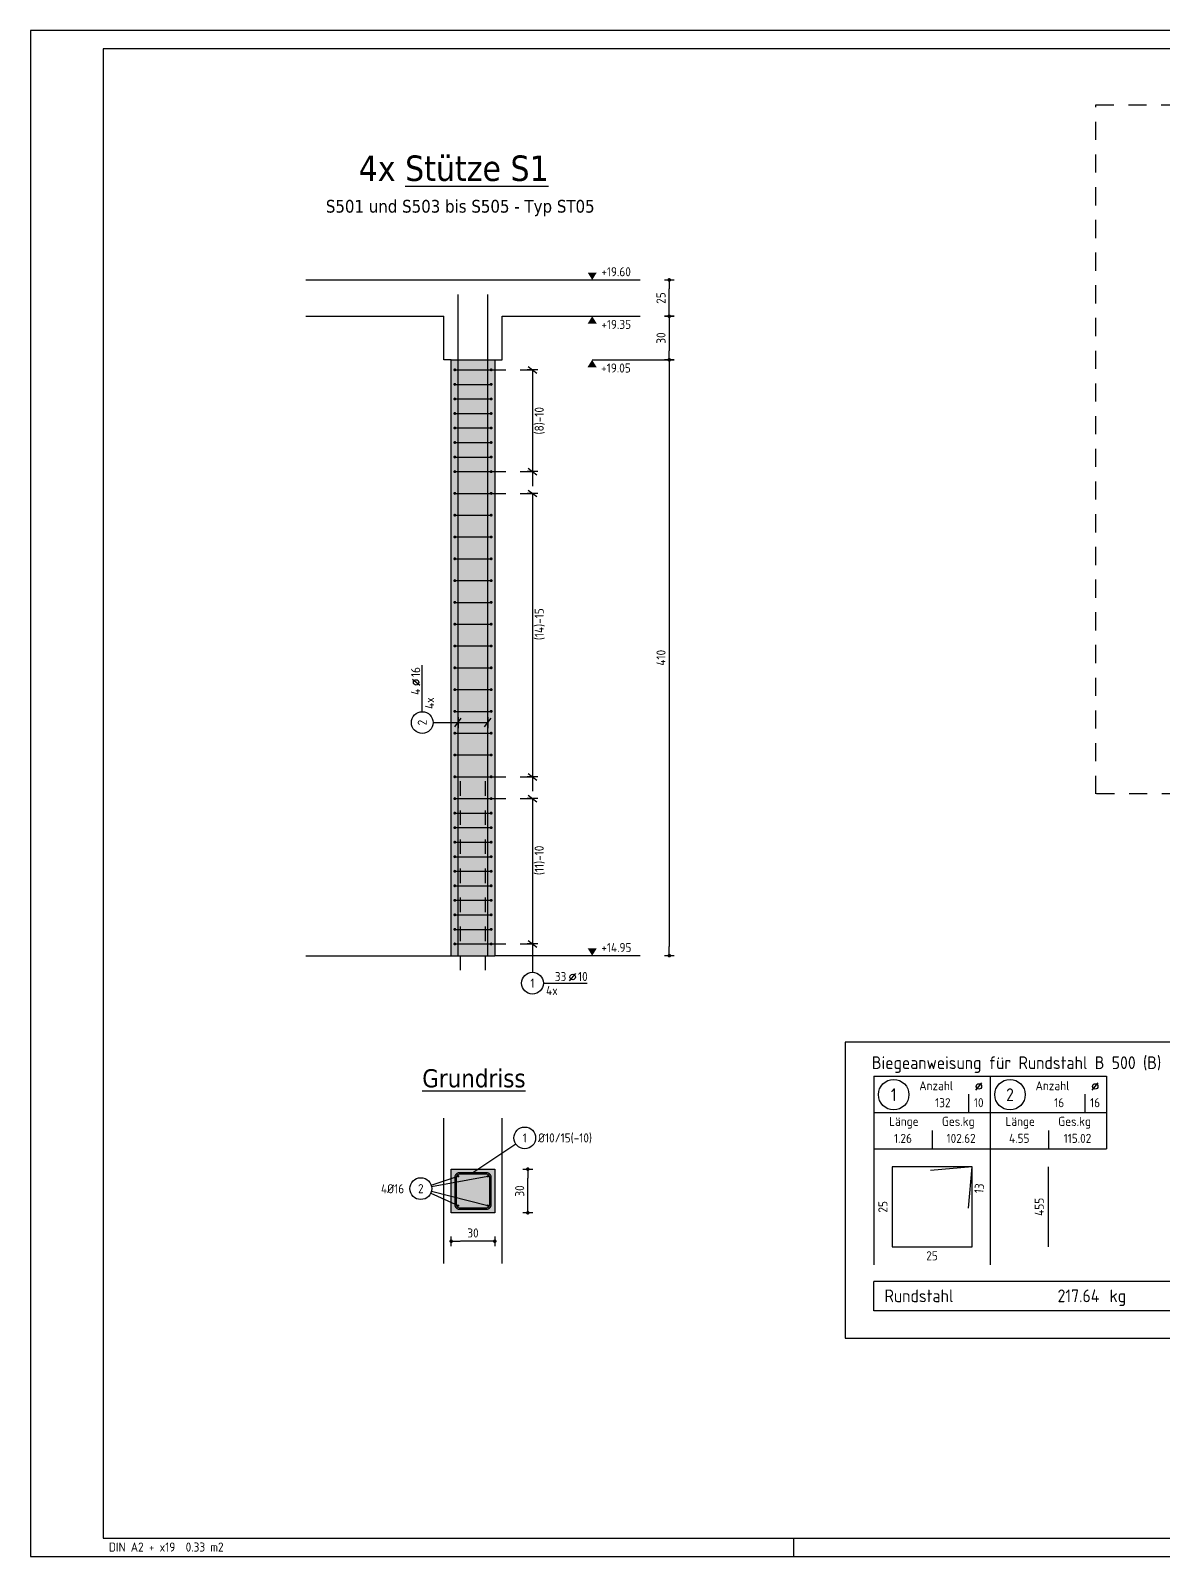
# Model space of a CAD drawing. Extents: x 0 to 20.9, y 0 to 10.5.
# Drawn here: x 0 to 7.78, y 0 to 10.5 of the extents above; entities that cross this region are included whole.
import ezdxf
from ezdxf.enums import TextEntityAlignment as Align

# ---------------------------------------------------------------- set-up
doc = ezdxf.new("R2010")
doc.units = 0
doc.header["$LTSCALE"] = 0.25
for name, pattern in [('AUSGEZOGEN', [1000.01, 1000, 0.01]), ('DOT', [0.175, 0.05, -0.125]), ('HIDDEN', [0.375, 0.25, -0.125]), ('HIDDEN2', [0.187, 0.125, -0.062]), ('STRICHLINIE', [0.75, 0.5, -0.25]), ('VERDECKT', [0.375, 0.25, -0.125])]:
    doc.linetypes.add(name, pattern=pattern)
for name, color, linetype in [('AFU', 7, 'Continuous'), ('BETON', 7, 'Continuous'), ('DETAIL', 7, 'Continuous'), ('DRUEBER', 7, 'Continuous'), ('grau_dunkel', 7, 'Continuous'), ('grau_mittel', 7, 'Continuous'), ('HILFE', 7, 'Continuous'), ('koten', 7, 'Continuous'), ('MASSE', 7, 'Continuous'), ('OBJEKT', 7, 'Continuous'), ('RAHMEN', 7, 'Continuous'), ('RND', 7, 'Continuous'), ('RND_BILD', 7, 'Continuous'), ('TEXT', 7, 'Continuous'), ('VERDECKT', 7, 'Continuous')]:
    doc.layers.add(name, color=color, linetype=linetype)
doc.styles.add('helv', font='tahoma.ttf')
doc.styles.add('txt', font='isocp.shx')
doc.linetypes.add('AFU_50K', pattern='A,0.15,["/",Standard,S=0.2,R=0,X=-0.01,Y=-0.1],0.07,["/",Standard,S=0.2,R=0,X=-0.01,Y=-0.1],0.15', length=0.37)
doc.dimstyles.new('DOT_I', dxfattribs={"dimscale": 0.25, "dimtxt": 0.25, "dimasz": 0.25, "dimexe": 0.1, "dimexo": 0.3, "dimgap": 0.1, "dimtad": 1, "dimdec": 3, "dimzin": 3, "dimtxsty": 'txt', "dimblk": 'DOT', "dimblk1": 'DOT', "dimblk2": 'DOT', "dimsah": 1, "dimcen": 0.1, "dimse1": 1, "dimse2": 1, "dimazin": 0, "dimtfac": 1, "dimtdec": 4, "dimtix": 1, "dimtmove": 2, "dimatfit": 3, "dimfxl": 0, "dimtvp": 1, "dimtolj": 1, "dimtzin": 0, "dimarcsym": 0})

# ---------------------------------------------------------------- blocks, each defined once
blk = doc.blocks.new('A2-19-0')
at = {"layer": 'RAHMEN', "color": 7}
for p, q in [((78.4, 42), (0, 42)), ((0, 42), (0, 0)), ((78.4, 0), (78.4, 42)), ((77.9, 29.7), (78.4, 29.7)), ((21, 0), (21, 0.5)), ((59.4, 0.5), (59.4, 0)), ((0, 0), (78.4, 0))]:
    blk.add_line(p, q, dxfattribs=at)
at = {"layer": 'RAHMEN', "color": 7, "linetype": 'Continuous'}
for p, q in [((38.89, 42), (39.2, 41.5)), ((39.2, 41.5), (39.51, 42)), ((78.4, 21.31), (77.9, 21)), ((77.9, 21), (78.4, 20.69)), ((39.2, 0.5), (38.89, 0)), ((39.51, 0), (39.2, 0.5))]:
    blk.add_line(p, q, dxfattribs=at)
at = {"layer": 'RAHMEN', "color": 5}
for p, q in [((77.9, 41.5), (2, 41.5)), ((2, 41.5), (2, 0.5)), ((77.9, 0.5), (77.9, 41.5)), ((2, 0.5), (77.9, 0.5))]:
    blk.add_line(p, q, dxfattribs=at)
at = {"layer": 'RAHMEN', "color": 7, "style": 'txt'}
blk.add_text('DIN A2 + x19  0.33 m2', height=0.25, dxfattribs=at).set_placement((2.155, 0.134))
blk = doc.blocks.new('okrd_o')
at = {"layer": 'koten', "color": 7, "linetype": 'Continuous'}
blk.add_solid([(-0.125, 0.202), (0.125, 0.202), (0, 0)], dxfattribs=at)
at = {"layer": 'koten', "style": 'txt'}
blk.add_attdef('OKRD', (0.25, 0.1), '', height=0.25, dxfattribs=at)
blk = doc.blocks.new('okrd_u')
at = {"layer": 'koten', "color": 7, "linetype": 'Continuous'}
blk.add_solid([(-0.125, -0.202), (0.125, -0.202), (0, 0)], dxfattribs=at)
at = {"layer": 'koten', "style": 'txt'}
blk.add_attdef('OKRD', (0.25, -0.35), '', height=0.25, dxfattribs=at)
blk = doc.blocks.new('DOT')
at = {"layer": 'MASSE', "color": 7, "linetype": 'Continuous'}
for p, q in [((0, 0), (-1, 0)), ((0, 0.54), (0, -0.54))]:
    blk.add_line(p, q, dxfattribs=at)
at = {"layer": 'MASSE', "color": 7, "linetype": 'Continuous', "const_width": 0.2}
blk.add_lwpolyline([(-0.1, 0, 1), (0.1, 0, 1)], format="xyb", close=True, dxfattribs=at)
blk = doc.blocks.new('*D28')
at = {"layer": 'Defpoints', "color": 0, "linetype": 'AUSGEZOGEN', "transparency": 16777216}
for p in [(4.393, 8.784), (4.393, 8.784), (4.393, 8.534)]:
    blk.add_point(p, dxfattribs=at)
at = {"layer": 'MASSE', "color": 0, "linetype": 'AUSGEZOGEN', "lineweight": -2, "transparency": 16777216}
blk.add_line((4.393, 8.597), (4.393, 8.722), dxfattribs=at)
at = {"layer": 'MASSE', "color": 0, "linetype": 'AUSGEZOGEN', "lineweight": -2, "transparency": 16777216, "xscale": 0.0625, "yscale": 0.0625, "zscale": 0.0625}
for p, rotation in [((4.393, 8.784), 90), ((4.393, 8.534), 270)]:
    blk.add_blockref('DOT', p, dxfattribs=dict(at, rotation=rotation))
at = {"layer": 'MASSE', "color": 0, "linetype": 'AUSGEZOGEN', "transparency": 16777216, "insert": (4.336, 8.659), "char_height": 0.0625, "attachment_point": 5, "rotation": 90, "style": 'txt'}
blk.add_mtext('\\A1;25', dxfattribs=at)
blk = doc.blocks.new('*D29')
at = {"layer": 'Defpoints', "color": 0, "linetype": 'AUSGEZOGEN', "transparency": 16777216}
for p in [(4.393, 8.534), (4.393, 8.234), (4.393, 8.234)]:
    blk.add_point(p, dxfattribs=at)
at = {"layer": 'MASSE', "color": 0, "linetype": 'AUSGEZOGEN', "lineweight": -2, "transparency": 16777216}
blk.add_line((4.393, 8.472), (4.393, 8.297), dxfattribs=at)
at = {"layer": 'MASSE', "color": 0, "linetype": 'AUSGEZOGEN', "lineweight": -2, "transparency": 16777216, "xscale": 0.0625, "yscale": 0.0625, "zscale": 0.0625}
for p, rotation in [((4.393, 8.534), 90), ((4.393, 8.234), 270)]:
    blk.add_blockref('DOT', p, dxfattribs=dict(at, rotation=rotation))
at = {"layer": 'MASSE', "color": 0, "linetype": 'AUSGEZOGEN', "transparency": 16777216, "insert": (4.336, 8.384), "char_height": 0.0625, "attachment_point": 5, "rotation": 90, "style": 'txt'}
blk.add_mtext('\\A1;30', dxfattribs=at)
blk = doc.blocks.new('*D30')
at = {"layer": 'Defpoints', "color": 0, "linetype": 'AUSGEZOGEN', "transparency": 16777216}
for p in [(4.393, 8.234), (4.393, 4.134), (4.393, 4.134)]:
    blk.add_point(p, dxfattribs=at)
at = {"layer": 'MASSE', "color": 0, "linetype": 'AUSGEZOGEN', "lineweight": -2, "transparency": 16777216}
blk.add_line((4.393, 8.172), (4.393, 4.197), dxfattribs=at)
at = {"layer": 'MASSE', "color": 0, "linetype": 'AUSGEZOGEN', "lineweight": -2, "transparency": 16777216, "xscale": 0.0625, "yscale": 0.0625, "zscale": 0.0625}
for p, rotation in [((4.393, 8.234), 90), ((4.393, 4.134), 270)]:
    blk.add_blockref('DOT', p, dxfattribs=dict(at, rotation=rotation))
at = {"layer": 'MASSE', "color": 0, "linetype": 'AUSGEZOGEN', "transparency": 16777216, "insert": (4.336, 6.184), "char_height": 0.0625, "attachment_point": 5, "rotation": 90, "style": 'txt'}
blk.add_mtext('\\A1;410', dxfattribs=at)
blk = doc.blocks.new('LEI_GRE')
at = {"layer": 'RND', "color": 7, "linetype": 'Continuous'}
for p, q in [((-0.09, -0.12), (0.09, 0.12)), ((0, 0.15), (0, -0.15))]:
    blk.add_line(p, q, dxfattribs=at)
blk = doc.blocks.new('RND_LEI')
at = {"layer": 'RND', "color": 7, "linetype": 'Continuous'}
blk.add_line((1.022, 0.066), (1.19, 0.27), dxfattribs=at)
for centre, radius in [((0, 0), 0.3), ((1.106, 0.168), 0.075)]:
    blk.add_circle(centre, radius, dxfattribs=at)
at = {"layer": 'RND', "color": 7, "linetype": 'Continuous', "style": 'txt'}
blk.add_attdef('POSL', text='', height=0.25, dxfattribs=at).set_placement((0, 0), align=Align.MIDDLE)
blk.add_attdef('ANZ', text='', height=0.25, dxfattribs=at).set_placement((0.931, 0.057), align=Align.RIGHT)
for tag, p in [('DUM', (1.253, 0.057)), ('ABSTD', (1.674, 0.057)), ('POSTXT', (0.374, -0.327))]:
    blk.add_attdef(tag, p, '', height=0.25, dxfattribs=at)
blk = doc.blocks.new('*D32')
at = {"layer": 'Defpoints', "color": 0, "linetype": 'AUSGEZOGEN', "transparency": 16777216}
for p in [(2.893, 2.169), (2.893, 2.169), (3.193, 2.169)]:
    blk.add_point(p, dxfattribs=at)
at = {"layer": 'MASSE', "color": 0, "linetype": 'AUSGEZOGEN', "lineweight": -2, "transparency": 16777216}
blk.add_line((3.131, 2.169), (2.956, 2.169), dxfattribs=at)
at = {"layer": 'MASSE', "color": 0, "linetype": 'AUSGEZOGEN', "lineweight": -2, "transparency": 16777216, "xscale": 0.0625, "yscale": 0.0625, "zscale": 0.0625, "rotation": 180}
blk.add_blockref('DOT', (2.893, 2.169), dxfattribs=at)
at = {"layer": 'MASSE', "color": 0, "linetype": 'AUSGEZOGEN', "lineweight": -2, "transparency": 16777216, "xscale": 0.0625, "yscale": 0.0625, "zscale": 0.0625}
blk.add_blockref('DOT', (3.193, 2.169), dxfattribs=at)
at = {"layer": 'MASSE', "color": 0, "linetype": 'AUSGEZOGEN', "transparency": 16777216, "insert": (3.043, 2.226), "char_height": 0.0625, "attachment_point": 5, "style": 'txt'}
blk.add_mtext('\\A1;30', dxfattribs=at)
blk = doc.blocks.new('*D33')
at = {"layer": 'Defpoints', "color": 0, "linetype": 'AUSGEZOGEN', "transparency": 16777216}
for p in [(3.42, 2.665), (3.42, 2.665), (3.42, 2.365)]:
    blk.add_point(p, dxfattribs=at)
at = {"layer": 'MASSE', "color": 0, "linetype": 'AUSGEZOGEN', "lineweight": -2, "transparency": 16777216}
blk.add_line((3.42, 2.427), (3.42, 2.602), dxfattribs=at)
at = {"layer": 'MASSE', "color": 0, "linetype": 'AUSGEZOGEN', "lineweight": -2, "transparency": 16777216, "xscale": 0.0625, "yscale": 0.0625, "zscale": 0.0625}
for p, rotation in [((3.42, 2.665), 90), ((3.42, 2.365), 270)]:
    blk.add_blockref('DOT', p, dxfattribs=dict(at, rotation=rotation))
at = {"layer": 'MASSE', "color": 0, "linetype": 'AUSGEZOGEN', "transparency": 16777216, "insert": (3.364, 2.515), "char_height": 0.0625, "attachment_point": 5, "rotation": 90, "style": 'txt'}
blk.add_mtext('\\A1;30', dxfattribs=at)
blk = doc.blocks.new('RND_HIN')
at = {"layer": 'RND', "color": 7, "linetype": 'Continuous'}
blk.add_circle((0, 0), 0.3, dxfattribs=at)
at = {"layer": 'RND', "color": 7, "linetype": 'Continuous', "style": 'txt'}
blk.add_attdef('POSI', text='', height=0.25, dxfattribs=at).set_placement((0, 0), align=Align.MIDDLE)
blk = doc.blocks.new('RND_LIS2')
at = {"layer": 'RND', "color": 3, "linetype": 'Continuous'}
for p, q in [((0, 0), (0, -5.2)), ((0, 0), (3.2, 0)), ((3.2, 0), (3.2, -2)), ((2.6, -0.503), (2.6, -1)), ((0, -1), (3.2, -1)), ((1.6, -1.503), (1.6, -2)), ((0, -2), (3.2, -2))]:
    blk.add_line(p, q, dxfattribs=at)
at = {"layer": 'RND', "color": 7, "linetype": 'Continuous'}
blk.add_line((2.805, -0.39), (2.973, -0.186), dxfattribs=at)
at = {"layer": 'RND', "color": 1, "linetype": 'Continuous'}
blk.add_circle((0.545, -0.513), 0.42, dxfattribs=at)
at = {"layer": 'RND', "color": 7, "linetype": 'Continuous'}
blk.add_circle((2.889, -0.288), 0.075, dxfattribs=at)
at = {"layer": 'RND', "color": 7, "linetype": 'Continuous', "style": 'txt'}
for s, p in [('Anzahl', (1.249, -0.391)), ('Länge', (0.42, -1.373)), ('Ges.kg', (1.872, -1.373))]:
    blk.add_text(s, height=0.25, dxfattribs=at).set_placement(p)
at = {"layer": 'RND', "color": 1, "linetype": 'Continuous', "style": 'txt'}
blk.add_attdef('POS1', text='', height=0.35, dxfattribs=at).set_placement((0.545, -0.513), align=Align.MIDDLE)
at = {"layer": 'RND', "color": 7, "linetype": 'Continuous', "style": 'txt'}
for tag, p in [('STK1', (1.897, -0.859)), ('DS1', (2.885, -0.859)), ('LANG1', (0.8, -1.841)), ('GEW', (2.4, -1.841))]:
    blk.add_attdef(tag, text='', height=0.25, dxfattribs=at).set_placement(p, align=Align.CENTER)
blk = doc.blocks.new('RND_SUM')
at = {"layer": 'RND', "color": 5, "linetype": 'Continuous'}
for p, q in [((0, 0), (0, 0.8)), ((11, 0.8), (0, 0.8)), ((11, 0.8), (11, 0)), ((11, 0), (0, 0))]:
    blk.add_line(p, q, dxfattribs=at)
at = {"layer": 'RND', "color": 1, "linetype": 'Continuous', "style": 'txt'}
for s, p in [('Rundstahl', (0.292, 0.235)), ('kg', (6.483, 0.235))]:
    blk.add_text(s, height=0.35, dxfattribs=at).set_placement(p)
blk.add_text('x liefern', height=0.35, dxfattribs=at).set_placement((10.784, 0.235), align=Align.RIGHT)
for tag, p in [('RND-S', (6.203, 0.235)), ('RND-Z', (8.59, 0.235))]:
    blk.add_attdef(tag, text='', height=0.35, dxfattribs=at).set_placement(p, align=Align.RIGHT)

msp = doc.modelspace()

# ---------------------------------------------------------------- hatches: boundary and pattern name
at = {"layer": 'grau_dunkel'}
h = msp.add_hatch(color=21, dxfattribs=at)
h.paths.add_polyline_path([(3.138, 2.39, 0.414214), (3.168, 2.42), (3.168, 2.61, 0.414214), (3.138, 2.64), (2.948, 2.64, 0.414214), (2.918, 2.61), (2.918, 2.42, 0.414214), (2.948, 2.39)])
h.paths.add_polyline_path([(2.928, 2.42, 0.414214), (2.948, 2.4), (3.138, 2.4, 0.414214), (3.158, 2.42), (3.158, 2.61, 0.414214), (3.138, 2.63), (2.948, 2.63, 0.414214), (2.928, 2.61)], flags=16)
at = {"layer": 'grau_mittel'}
for points in [[(3.193, 8.234), (2.893, 8.234), (2.893, 4.134), (3.193, 4.134)], [(2.893, 2.365), (3.193, 2.365), (3.193, 2.665), (2.893, 2.665)]]:
    msp.add_hatch(color=61, dxfattribs=at).paths.add_polyline_path(points)

# ---------------------------------------------------------------- linework, layer by layer
at = {"layer": 'AFU', "color": 8, "linetype": 'AFU_50K'}
for p, q in [((2.893, 8.234), (3.193, 8.234)), ((2.893, 4.134), (3.193, 4.134))]:
    msp.add_line(p, q, dxfattribs=at)
at = {"layer": 'BETON', "color": 6, "linetype": 'AUSGEZOGEN'}
for p, q in [((1.893, 8.784), (4.193, 8.784)), ((1.893, 8.534), (2.843, 8.534)), ((2.843, 8.234), (2.843, 8.534)), ((3.243, 8.534), (4.193, 8.534)), ((3.243, 8.234), (3.243, 8.534)), ((2.893, 8.234), (2.843, 8.234)), ((2.893, 4.134), (2.893, 8.234)), ((3.193, 8.234), (3.193, 4.134)), ((3.193, 8.234), (3.243, 8.234)), ((1.893, 4.134), (2.893, 4.134)), ((4.193, 4.134), (3.193, 4.134))]:
    msp.add_line(p, q, dxfattribs=at)
at = {"layer": 'BETON', "color": 6, "linetype": 'AUSGEZOGEN', "lineweight": 25, "transparency": 33554687, "flags": 128}
msp.add_lwpolyline([(2.893, 2.665), (3.193, 2.665), (3.193, 2.365), (2.893, 2.365)], close=True, dxfattribs=at)
at = {"layer": 'DETAIL', "color": 102, "linetype": 'STRICHLINIE'}
msp.add_lwpolyline([(7.326, 5.247), (7.326, 9.989), (13.98, 9.989), (13.98, 5.247)], close=True, dxfattribs=at)
at = {"layer": 'DRUEBER', "color": 7, "linetype": 'DOT'}
msp.add_line((2.893, 8.234), (3.193, 8.234), dxfattribs=at)
at = {"layer": 'HILFE', "color": 102, "linetype": 'AUSGEZOGEN'}
msp.add_line((3.862, 8.234), (4.393, 8.234), dxfattribs=at)
at = {"layer": 'OBJEKT', "color": 7, "linetype": 'AUSGEZOGEN'}
for p, q in [((2.843, 2.015), (2.843, 3.015)), ((3.243, 2.015), (3.243, 3.015))]:
    msp.add_line(p, q, dxfattribs=at)
at = {"layer": 'RND', "color": 102, "linetype": 'VERDECKT'}
for p, q in [((3.168, 8.165), (3.452, 8.165)), ((3.168, 7.465), (3.452, 7.465)), ((3.168, 7.315), (3.452, 7.315)), ((3.168, 5.365), (3.452, 5.365)), ((3.168, 5.215), (3.452, 5.215)), ((3.168, 4.215), (3.452, 4.215))]:
    msp.add_line(p, q, dxfattribs=at)
at = {"layer": 'RND', "color": 7, "linetype": 'AUSGEZOGEN'}
for p, q in [((3.452, 8.165), (3.452, 7.465)), ((3.452, 7.315), (3.452, 5.365)), ((2.694, 5.813), (2.694, 6.133)), ((3.452, 5.215), (3.452, 4.215)), ((3.452, 4.215), (3.452, 4.02)), ((3.527, 3.945), (3.829, 3.945))]:
    msp.add_line(p, q, dxfattribs=at)
at = {"layer": 'RND', "color": 7, "linetype": 'VERDECKT'}
for p, q in [((3.452, 7.465), (3.452, 7.315)), ((3.452, 5.365), (3.452, 5.215))]:
    msp.add_line(p, q, dxfattribs=at)
at = {"layer": 'RND', "color": 102, "linetype": 'AUSGEZOGEN'}
for p, q in [((2.769, 5.738), (3.145, 5.738)), ((3.337, 2.838), (3.043, 2.64)), ((2.755, 2.555), (2.942, 2.616)), ((2.758, 2.545), (3.145, 2.616)), ((2.752, 2.5), (2.942, 2.414)), ((2.757, 2.513), (3.145, 2.414))]:
    msp.add_line(p, q, dxfattribs=at)
at = {"layer": 'RND', "color": 1, "linetype": 'AUSGEZOGEN'}
for points in [[(2.94, 4.134), (2.94, 8.684)], [(3.145, 4.134), (3.145, 8.684)], [(2.918, 8.165), (3.168, 8.165)], [(2.918, 8.065), (3.168, 8.065)], [(2.918, 7.965), (3.168, 7.965)], [(2.918, 7.865), (3.168, 7.865)], [(2.918, 7.765), (3.168, 7.765)], [(2.918, 7.665), (3.168, 7.665)], [(2.918, 7.565), (3.168, 7.565)], [(2.918, 7.465), (3.168, 7.465)], [(2.918, 7.315), (3.168, 7.315)], [(2.918, 7.165), (3.168, 7.165)], [(2.918, 7.015), (3.168, 7.015)], [(2.918, 6.865), (3.168, 6.865)], [(2.918, 6.715), (3.168, 6.715)], [(2.918, 6.565), (3.168, 6.565)], [(2.918, 6.415), (3.168, 6.415)], [(2.918, 6.265), (3.168, 6.265)], [(2.918, 6.115), (3.168, 6.115)], [(2.918, 5.965), (3.168, 5.965)], [(2.918, 5.815), (3.168, 5.815)], [(2.918, 5.665), (3.168, 5.665)], [(2.918, 5.515), (3.168, 5.515)], [(2.918, 5.365), (3.168, 5.365)], [(2.918, 5.215), (3.168, 5.215)], [(2.918, 5.115), (3.168, 5.115)], [(2.918, 5.015), (3.168, 5.015)], [(2.918, 4.915), (3.168, 4.915)], [(2.918, 4.815), (3.168, 4.815)], [(2.918, 4.715), (3.168, 4.715)], [(2.918, 4.615), (3.168, 4.615)], [(2.918, 4.515), (3.168, 4.515)], [(2.918, 4.415), (3.168, 4.415)], [(2.918, 4.315), (3.168, 4.315)], [(2.918, 4.215), (3.168, 4.215)]]:
    msp.add_lwpolyline(points, dxfattribs=at)
at = {"layer": 'RND', "color": 7, "linetype": 'AUSGEZOGEN'}
for points, const_width in [([(2.918, 8.17, -1), (2.918, 8.16, -1)], 0.01), ([(3.168, 8.17, -1), (3.168, 8.16, -1)], 0.01), ([(2.918, 8.07, -1), (2.918, 8.06, -1)], 0.01), ([(3.168, 8.07, -1), (3.168, 8.06, -1)], 0.01), ([(2.918, 7.97, -1), (2.918, 7.96, -1)], 0.01), ([(2.918, 7.87, -1), (2.918, 7.86, -1)], 0.01), ([(3.168, 7.97, -1), (3.168, 7.96, -1)], 0.01), ([(3.168, 7.87, -1), (3.168, 7.86, -1)], 0.01), ([(2.918, 7.77, -1), (2.918, 7.76, -1)], 0.01), ([(3.168, 7.77, -1), (3.168, 7.76, -1)], 0.01), ([(2.918, 7.67, -1), (2.918, 7.66, -1)], 0.01), ([(3.168, 7.67, -1), (3.168, 7.66, -1)], 0.01), ([(2.918, 7.57, -1), (2.918, 7.56, -1)], 0.01), ([(3.168, 7.57, -1), (3.168, 7.56, -1)], 0.01), ([(2.918, 7.47, -1), (2.918, 7.46, -1)], 0.01), ([(3.168, 7.47, -1), (3.168, 7.46, -1)], 0.01), ([(2.918, 7.32, -1), (2.918, 7.31, -1)], 0.01), ([(3.168, 7.32, -1), (3.168, 7.31, -1)], 0.01), ([(2.918, 7.17, -1), (2.918, 7.16, -1)], 0.01), ([(3.168, 7.17, -1), (3.168, 7.16, -1)], 0.01), ([(2.918, 7.02, -1), (2.918, 7.01, -1)], 0.01), ([(3.168, 7.02, -1), (3.168, 7.01, -1)], 0.01), ([(2.918, 6.87, -1), (2.918, 6.86, -1)], 0.01), ([(3.168, 6.87, -1), (3.168, 6.86, -1)], 0.01), ([(2.918, 6.72, -1), (2.918, 6.71, -1)], 0.01), ([(3.168, 6.72, -1), (3.168, 6.71, -1)], 0.01), ([(2.918, 6.57, -1), (2.918, 6.56, -1)], 0.01), ([(3.168, 6.57, -1), (3.168, 6.56, -1)], 0.01), ([(2.918, 6.42, -1), (2.918, 6.41, -1)], 0.01), ([(3.168, 6.42, -1), (3.168, 6.41, -1)], 0.01), ([(2.918, 6.27, -1), (2.918, 6.26, -1)], 0.01), ([(3.168, 6.27, -1), (3.168, 6.26, -1)], 0.01), ([(2.918, 6.12, -1), (2.918, 6.11, -1)], 0.01), ([(3.168, 6.12, -1), (3.168, 6.11, -1)], 0.01), ([(2.918, 5.97, -1), (2.918, 5.96, -1)], 0.01), ([(3.168, 5.97, -1), (3.168, 5.96, -1)], 0.01), ([(2.918, 5.82, -1), (2.918, 5.81, -1)], 0.01), ([(3.168, 5.82, -1), (3.168, 5.81, -1)], 0.01), ([(2.918, 5.67, -1), (2.918, 5.66, -1)], 0.01), ([(3.168, 5.67, -1), (3.168, 5.66, -1)], 0.01), ([(2.918, 5.52, -1), (2.918, 5.51, -1)], 0.01), ([(3.168, 5.52, -1), (3.168, 5.51, -1)], 0.01), ([(2.918, 5.37, -1), (2.918, 5.36, -1)], 0.01), ([(3.168, 5.37, -1), (3.168, 5.36, -1)], 0.01), ([(2.918, 5.22, -1), (2.918, 5.21, -1)], 0.01), ([(3.168, 5.22, -1), (3.168, 5.21, -1)], 0.01), ([(2.918, 5.12, -1), (2.918, 5.11, -1)], 0.01), ([(3.168, 5.12, -1), (3.168, 5.11, -1)], 0.01), ([(2.918, 5.02, -1), (2.918, 5.01, -1)], 0.01), ([(3.168, 5.02, -1), (3.168, 5.01, -1)], 0.01), ([(2.918, 4.92, -1), (2.918, 4.91, -1)], 0.01), ([(3.168, 4.92, -1), (3.168, 4.91, -1)], 0.01), ([(2.918, 4.82, -1), (2.918, 4.81, -1)], 0.01), ([(2.918, 4.72, -1), (2.918, 4.71, -1)], 0.01), ([(3.168, 4.82, -1), (3.168, 4.81, -1)], 0.01), ([(3.168, 4.72, -1), (3.168, 4.71, -1)], 0.01), ([(2.918, 4.62, -1), (2.918, 4.61, -1)], 0.01), ([(3.168, 4.62, -1), (3.168, 4.61, -1)], 0.01), ([(2.918, 4.52, -1), (2.918, 4.51, -1)], 0.01), ([(3.168, 4.52, -1), (3.168, 4.51, -1)], 0.01), ([(2.918, 4.42, -1), (2.918, 4.41, -1)], 0.01), ([(3.168, 4.42, -1), (3.168, 4.41, -1)], 0.01), ([(2.918, 4.32, -1), (2.918, 4.31, -1)], 0.01), ([(3.168, 4.32, -1), (3.168, 4.31, -1)], 0.01), ([(2.918, 4.22, -1), (2.918, 4.21, -1)], 0.01), ([(3.168, 4.22, -1), (3.168, 4.21, -1)], 0.01), ([(2.938, 2.616, 1), (2.946, 2.616, 1)], 0.008), ([(3.149, 2.616, -1), (3.141, 2.616, -1)], 0.008), ([(2.938, 2.414, 1), (2.946, 2.414, 1)], 0.008), ([(3.149, 2.414, -1), (3.141, 2.414, -1)], 0.008)]:
    msp.add_lwpolyline(points, format="xyb", close=True, dxfattribs=dict(at, const_width=const_width))
at = {"layer": 'RND', "color": 1, "linetype": 'HIDDEN2'}
for points in [[(2.957, 4.034), (2.957, 5.384)], [(3.129, 4.034), (3.129, 5.384)]]:
    msp.add_lwpolyline(points, dxfattribs=at)
at = {"layer": 'RND', "color": 1, "linetype": 'AUSGEZOGEN'}
for points in [[(2.948, 2.39), (3.138, 2.39, 0.414214), (3.168, 2.42), (3.168, 2.61, 0.414214), (3.138, 2.64), (2.948, 2.64, 0.414214), (2.918, 2.61), (2.918, 2.42, 0.414214)], [(2.948, 2.4), (3.138, 2.4, 0.414214), (3.158, 2.42), (3.158, 2.61, 0.414214), (3.138, 2.63), (2.948, 2.63, 0.414214), (2.928, 2.61), (2.928, 2.42, 0.414214)]]:
    msp.add_lwpolyline(points, format="xyb", close=True, dxfattribs=at)
at = {"layer": 'RND_BILD', "color": 1, "linetype": 'AUSGEZOGEN'}
for points in [[(6.45, 2.396), (6.475, 2.681), (5.925, 2.681), (5.925, 2.131), (6.475, 2.131), (6.475, 2.681), (6.19, 2.656)], [(7, 2.131), (7, 2.681)]]:
    msp.add_lwpolyline(points, dxfattribs=at)
at = {"layer": 'TEXT', "color": 1, "linetype": 'AUSGEZOGEN'}
msp.add_lwpolyline([(5.602, 1.502), (8.754, 1.502), (8.754, 3.538), (5.602, 3.538)], close=True, dxfattribs=at)
at = {"layer": 'VERDECKT', "color": 7, "linetype": 'HIDDEN'}
msp.add_line((2.893, 8.234), (3.193, 8.234), dxfattribs=at)

# ---------------------------------------------------------------- block references
at = {"layer": 'koten', "color": 7, "linetype": 'AUSGEZOGEN', "xscale": 0.25, "yscale": 0.25, "zscale": 0.25}
for name, p, values in [('okrd_o', (3.863, 8.784), {'OKRD': '+19.60'}), ('okrd_u', (3.863, 8.534), {'OKRD': '+19.35'}), ('okrd_u', (3.862, 8.234), {'OKRD': '+19.05'}), ('okrd_o', (3.863, 4.134), {'OKRD': '+14.95'})]:
    msp.add_blockref(name, p, dxfattribs=at).add_auto_attribs(values)
at = {"layer": 'RAHMEN', "xscale": 0.25, "yscale": 0.25, "zscale": 0.25}
msp.add_blockref('A2-19-0', (0, 0), dxfattribs=at)
at = {"layer": 'RND', "color": 7, "linetype": 'AUSGEZOGEN', "xscale": 0.25, "yscale": 0.25, "zscale": 0.25, "rotation": 270}
for p in [(3.452, 8.165), (3.452, 7.465), (3.452, 7.315), (3.452, 5.365), (3.452, 5.215), (3.452, 4.215)]:
    msp.add_blockref('LEI_GRE', p, dxfattribs=at)
at = {"layer": 'RND', "color": 7, "linetype": 'AUSGEZOGEN', "xscale": 0.25, "yscale": 0.25, "zscale": 0.25, "rotation": 90}
msp.add_blockref('RND_LEI', (2.694, 5.738), dxfattribs=at).add_auto_attribs({'POSL': '2', 'DUM': '16', 'ANZ': '4', 'POSTXT': '4x'})
at = {"layer": 'RND', "color": 7, "linetype": 'AUSGEZOGEN', "xscale": 0.25, "yscale": 0.25, "zscale": 0.25}
for p in [(2.94, 5.738), (3.145, 5.738)]:
    msp.add_blockref('LEI_GRE', p, dxfattribs=at)
for name, p, values in [('RND_LEI', (3.452, 3.945), {'POSL': '1', 'DUM': '10', 'ANZ': '33', 'POSTXT': '4x'}), ('RND_HIN', (3.399, 2.88), {'POSI': '1'}), ('RND_HIN', (2.684, 2.531), {'POSI': '2'})]:
    msp.add_blockref(name, p, dxfattribs=at).add_auto_attribs(values)
at = {"layer": 'RND_BILD', "color": 6, "linetype": 'AUSGEZOGEN', "xscale": 0.25, "yscale": 0.25, "zscale": 0.25}
msp.add_blockref('RND_LIS2', (5.8, 3.306), dxfattribs=at).add_auto_attribs({'POS1': '1', 'STK1': '132', 'DS1': '10', 'LANG1': '1.26', 'GEW': '102.62'})
at = {"layer": 'RND_BILD', "color": 7, "linetype": 'AUSGEZOGEN', "xscale": 0.25, "yscale": 0.25, "zscale": 0.25}
for name, p, values in [('RND_LIS2', (6.6, 3.306), {'POS1': '2', 'STK1': '16', 'DS1': '16', 'LANG1': '4.55', 'GEW': '115.02'}), ('RND_SUM', (5.8, 1.691), {'RND-S': '217.64', 'RND-Z': '1'})]:
    msp.add_blockref(name, p, dxfattribs=at).add_auto_attribs(values)

# ---------------------------------------------------------------- texts
at = {"layer": 'RND', "color": 7, "linetype": 'AUSGEZOGEN', "style": 'txt'}
for s, p in [('(8)-10', (3.498, 7.815)), ('(14)-15', (3.498, 6.415)), ('(11)-10', (3.498, 4.79))]:
    msp.add_text(s, height=0.0625, rotation=90, dxfattribs=at).set_placement(p, align=Align.MIDDLE)
at = {"layer": 'RND_BILD', "color": 7, "linetype": 'AUSGEZOGEN', "style": 'txt'}
for s, rotation, p in [('13', 84.9999, (6.524, 2.533)), ('25', 90, (5.862, 2.406)), ('455', 90, (6.937, 2.406))]:
    msp.add_text(s, height=0.063, rotation=rotation, dxfattribs=at).set_placement(p, align=Align.MIDDLE)
msp.add_text('25', height=0.063, dxfattribs=at).set_placement((6.2, 2.069), align=Align.MIDDLE)
at = {"layer": 'TEXT', "color": 5, "linetype": 'AUSGEZOGEN', "style": 'helv'}
msp.add_text('4x %%UStütze S1', height=0.175, dxfattribs=at).set_placement((2.257, 9.465))
at = {"layer": 'TEXT', "color": 1, "linetype": 'AUSGEZOGEN'}
for s, style, p in [('S501 und S503 bis S505 - Typ ST05', 'helv', (2.031, 9.247)), ('Biegeanweisung für Rundstahl B 500 (B)', 'txt', (5.786, 3.354))]:
    msp.add_text(s, height=0.0875, dxfattribs=dict(at, style=style)).set_placement(p)
at = {"layer": 'TEXT', "color": 6, "linetype": 'AUSGEZOGEN', "style": 'helv'}
msp.add_text('%%UGrundriss', height=0.125, dxfattribs=at).set_placement((2.694, 3.228))
at = {"layer": 'TEXT', "color": 7, "linetype": 'AUSGEZOGEN', "style": 'txt'}
for s, p in [('%%C10/15(-10)', (3.49, 2.849)), ('4%%C16', (2.41, 2.499))]:
    msp.add_text(s, height=0.0625, dxfattribs=at).set_placement(p)

# ---------------------------------------------------------------- dimensions: what is measured, and where the dimension line sits
at = {"layer": 'MASSE', "color": 7, "linetype": 'AUSGEZOGEN'}
for base, p1, p2, picture, middle in [((4.393, 8.784), (4.393, 8.534), (4.393, 8.784), '*D28', (4.336, 8.659)), ((4.393, 8.234), (4.393, 8.534), (4.393, 8.234), '*D29', (4.336, 8.384)), ((4.393, 4.134), (4.393, 8.234), (4.393, 4.134), '*D30', (4.336, 6.184)), ((3.42, 2.665), (3.42, 2.365), (3.42, 2.665), '*D33', (3.364, 2.515))]:
    dim = msp.add_linear_dim(base=base, p1=p1, p2=p2, angle=90, dimstyle='DOT_I', override={"dimdec": 0, "dimlfac": 100}, dxfattribs=at)
    dim.commit()
    dim.dimension.update_dxf_attribs({"geometry": picture, "text_midpoint": middle})
dim = msp.add_linear_dim(base=(2.893, 2.169), p1=(3.193, 2.169), p2=(2.893, 2.169), dimstyle='DOT_I', override={"dimdec": 0, "dimlfac": 100}, dxfattribs=at)
dim.commit()
dim.dimension.update_dxf_attribs({"geometry": '*D32', "text_midpoint": (3.043, 2.226)})

doc.saveas('drawing.dxf')
